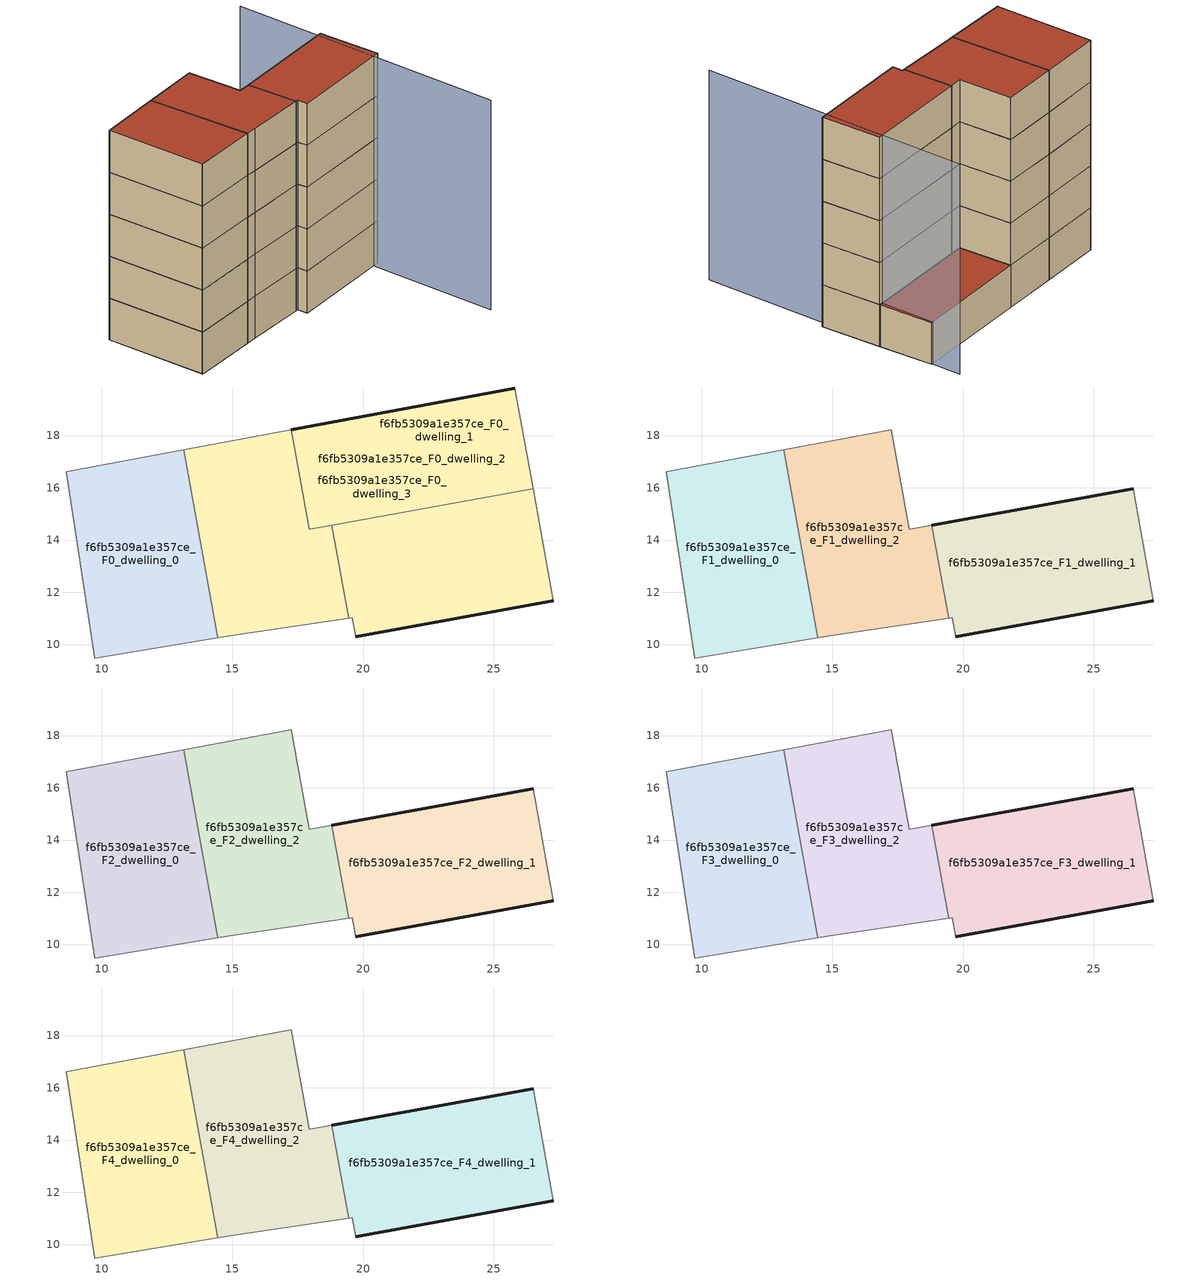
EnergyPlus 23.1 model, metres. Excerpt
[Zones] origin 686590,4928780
f6fb5309a1e357ce_F0_dwelling_0
 floor ground (EU_floor_Construction): 14.44,10.26 13.14,17.46 8.63,16.62 9.72,9.49 z0
 wall adiabatic (EU_wall_Construction): 14.44,10.26 9.72,9.49 8.63,16.62 13.14,17.46 z0:3
 wall to f6fb5309a1e357ce_F0_dwelling_2 (EU_wall_Construction): 13.14,17.46 14.44,10.26 z0:3
f6fb5309a1e357ce_F0_dwelling_1
 floor ground (EU_floor_Construction): 26.51,15.96 25.81,19.82 17.25,18.23 17.94,14.41 z0; 27.28,11.67 26.51,15.96 18.8,14.56 19.44,11 19.59,11.02 19.71,10.3 z0
 wall outside (EU_wall_Construction): 27.28,11.67 19.71,10.3 z0:3
 wall adiabatic (EU_wall_Construction): 19.71,10.3 19.59,11.02 19.44,11 / 26.51,15.96 27.28,11.67 z0:3
 wall to f6fb5309a1e357ce_F0_dwelling_2 (EU_wall_Construction): 19.44,11 18.8,14.56 z0:3
 wall to f6fb5309a1e357ce_F0_dwelling_3 (EU_wall_Construction): 18.8,14.56 26.51,15.96 z0:3
 roof outside (EU_floor_Construction): 25.81,19.82 26.51,15.96 17.94,14.41 17.25,18.23 z3
f6fb5309a1e357ce_F0_dwelling_2
 floor ground (EU_floor_Construction): 26.51,15.96 25.81,19.82 17.25,18.23 17.94,14.41 z0; 19.44,11 18.8,14.56 17.94,14.41 17.25,18.23 13.14,17.46 14.44,10.26 15.17,10.38 z0
 wall adiabatic (EU_wall_Construction): 13.14,17.46 17.25,18.23 / 19.44,11 15.17,10.38 14.44,10.26 z0:3
 wall to f6fb5309a1e357ce_F0_dwelling_3 (EU_wall_Construction): 17.25,18.23 17.94,14.41 18.8,14.56 z0:3
 roof outside (EU_floor_Construction): 25.81,19.82 26.51,15.96 17.94,14.41 17.25,18.23 z3
f6fb5309a1e357ce_F0_dwelling_3
 floor ground (EU_floor_Construction): 26.51,15.96 25.81,19.82 17.25,18.23 17.94,14.41 z0; 27.28,11.67 26.51,15.96 18.8,14.56 19.44,11 19.59,11.02 19.71,10.3 z0; 19.44,11 18.8,14.56 17.94,14.41 17.25,18.23 13.14,17.46 14.44,10.26 15.17,10.38 z0
 wall outside (EU_wall_Construction): 17.25,18.23 25.81,19.82 z0:3
 wall adiabatic (EU_wall_Construction): 25.81,19.82 26.51,15.96 z0:3
 ceiling adiabatic (EU_roof_Construction): 26.51,15.96 27.28,11.67 19.71,10.3 19.59,11.02 19.44,11 18.8,14.56 z3; 17.25,18.23 17.94,14.41 18.8,14.56 19.44,11 15.17,10.38 14.44,10.26 13.14,17.46 z3
 roof outside (EU_roof_Construction): 25.81,19.82 26.51,15.96 17.94,14.41 17.25,18.23 z3
f6fb5309a1e357ce_F1_dwelling_0
 floor to f6fb5309a1e357ce_F0_dwelling_0 (EU_floor_Construction): 14.44,10.26 13.14,17.46 8.63,16.62 9.72,9.49 z3
 wall adiabatic (EU_wall_Construction): 14.44,10.26 9.72,9.49 8.63,16.62 13.14,17.46 z3:6
 wall to f6fb5309a1e357ce_F1_dwelling_2 (EU_wall_Construction): 13.14,17.46 14.44,10.26 z3:6
f6fb5309a1e357ce_F1_dwelling_1
 floor to f6fb5309a1e357ce_F0_dwelling_1 (EU_floor_Construction): 27.28,11.67 26.51,15.96 18.8,14.56 19.44,11 19.59,11.02 19.71,10.3 z3
 wall outside (EU_wall_Construction): 27.28,11.67 19.71,10.3 / 18.8,14.56 26.51,15.96 z3:6
 wall adiabatic (EU_wall_Construction): 19.71,10.3 19.59,11.02 19.44,11 / 26.51,15.96 27.28,11.67 z3:6
 wall to f6fb5309a1e357ce_F1_dwelling_2 (EU_wall_Construction): 19.44,11 18.8,14.56 z3:6
f6fb5309a1e357ce_F1_dwelling_2
 floor to f6fb5309a1e357ce_F0_dwelling_2 (EU_floor_Construction): 19.44,11 18.8,14.56 17.94,14.41 17.25,18.23 13.14,17.46 14.44,10.26 15.17,10.38 z3
 wall adiabatic (EU_wall_Construction): 13.14,17.46 17.25,18.23 17.94,14.41 18.8,14.56 / 19.44,11 15.17,10.38 14.44,10.26 z3:6
f6fb5309a1e357ce_F2_dwelling_0
 floor to f6fb5309a1e357ce_F1_dwelling_0 (EU_floor_Construction): 14.44,10.26 13.14,17.46 8.63,16.62 9.72,9.49 z6
 wall adiabatic (EU_wall_Construction): 14.44,10.26 9.72,9.49 8.63,16.62 13.14,17.46 z6:9
 wall to f6fb5309a1e357ce_F2_dwelling_2 (EU_wall_Construction): 13.14,17.46 14.44,10.26 z6:9
f6fb5309a1e357ce_F2_dwelling_1
 floor to f6fb5309a1e357ce_F1_dwelling_1 (EU_floor_Construction): 27.28,11.67 26.51,15.96 18.8,14.56 19.44,11 19.59,11.02 19.71,10.3 z6
 wall outside (EU_wall_Construction): 27.28,11.67 19.71,10.3 / 18.8,14.56 26.51,15.96 z6:9
 wall adiabatic (EU_wall_Construction): 19.71,10.3 19.59,11.02 19.44,11 / 26.51,15.96 27.28,11.67 z6:9
 wall to f6fb5309a1e357ce_F2_dwelling_2 (EU_wall_Construction): 19.44,11 18.8,14.56 z6:9
f6fb5309a1e357ce_F2_dwelling_2
 floor to f6fb5309a1e357ce_F1_dwelling_2 (EU_floor_Construction): 19.44,11 18.8,14.56 17.94,14.41 17.25,18.23 13.14,17.46 14.44,10.26 15.17,10.38 z6
 wall adiabatic (EU_wall_Construction): 13.14,17.46 17.25,18.23 17.94,14.41 18.8,14.56 / 19.44,11 15.17,10.38 14.44,10.26 z6:9
f6fb5309a1e357ce_F3_dwelling_0
 floor to f6fb5309a1e357ce_F2_dwelling_0 (EU_floor_Construction): 14.44,10.26 13.14,17.46 8.63,16.62 9.72,9.49 z9
 wall adiabatic (EU_wall_Construction): 14.44,10.26 9.72,9.49 8.63,16.62 13.14,17.46 z9:12
 wall to f6fb5309a1e357ce_F3_dwelling_2 (EU_wall_Construction): 13.14,17.46 14.44,10.26 z9:12
f6fb5309a1e357ce_F3_dwelling_1
 floor to f6fb5309a1e357ce_F2_dwelling_1 (EU_floor_Construction): 27.28,11.67 26.51,15.96 18.8,14.56 19.44,11 19.59,11.02 19.71,10.3 z9
 wall outside (EU_wall_Construction): 27.28,11.67 19.71,10.3 / 18.8,14.56 26.51,15.96 z9:12
 wall adiabatic (EU_wall_Construction): 19.71,10.3 19.59,11.02 19.44,11 / 26.51,15.96 27.28,11.67 z9:12
 wall to f6fb5309a1e357ce_F3_dwelling_2 (EU_wall_Construction): 19.44,11 18.8,14.56 z9:12
f6fb5309a1e357ce_F3_dwelling_2
 floor to f6fb5309a1e357ce_F2_dwelling_2 (EU_floor_Construction): 19.44,11 18.8,14.56 17.94,14.41 17.25,18.23 13.14,17.46 14.44,10.26 15.17,10.38 z9
 wall adiabatic (EU_wall_Construction): 13.14,17.46 17.25,18.23 17.94,14.41 18.8,14.56 / 19.44,11 15.17,10.38 14.44,10.26 z9:12
f6fb5309a1e357ce_F4_dwelling_0
 floor to f6fb5309a1e357ce_F3_dwelling_0 (EU_floor_Construction): 14.44,10.26 13.14,17.46 8.63,16.62 9.72,9.49 z12
 wall adiabatic (EU_wall_Construction): 14.44,10.26 9.72,9.49 8.63,16.62 13.14,17.46 z12:15
 wall to f6fb5309a1e357ce_F4_dwelling_2 (EU_wall_Construction): 13.14,17.46 14.44,10.26 z12:15
 roof outside (EU_roof_Construction): 13.14,17.46 14.44,10.26 9.72,9.49 8.63,16.62 z15
f6fb5309a1e357ce_F4_dwelling_1
 floor to f6fb5309a1e357ce_F3_dwelling_1 (EU_floor_Construction): 27.28,11.67 26.51,15.96 18.8,14.56 19.44,11 19.59,11.02 19.71,10.3 z12
 wall outside (EU_wall_Construction): 27.28,11.67 19.71,10.3 / 18.8,14.56 26.51,15.96 z12:15
 wall adiabatic (EU_wall_Construction): 19.71,10.3 19.59,11.02 19.44,11 / 26.51,15.96 27.28,11.67 z12:15
 wall to f6fb5309a1e357ce_F4_dwelling_2 (EU_wall_Construction): 19.44,11 18.8,14.56 z12:15
 roof outside (EU_roof_Construction): 26.51,15.96 27.28,11.67 19.71,10.3 19.59,11.02 19.44,11 18.8,14.56 z15
f6fb5309a1e357ce_F4_dwelling_2
 floor to f6fb5309a1e357ce_F3_dwelling_2 (EU_floor_Construction): 19.44,11 18.8,14.56 17.94,14.41 17.25,18.23 13.14,17.46 14.44,10.26 15.17,10.38 z12
 wall adiabatic (EU_wall_Construction): 13.14,17.46 17.25,18.23 17.94,14.41 18.8,14.56 / 19.44,11 15.17,10.38 14.44,10.26 z12:15
 roof outside (EU_roof_Construction): 17.25,18.23 17.94,14.41 18.8,14.56 19.44,11 15.17,10.38 14.44,10.26 13.14,17.46 z15
shading: 9.72,9.55 19.58,11.06 / 28.08,2.53 25.42,21.91 z0:15
[Building]
EU S2 Campaign: North Axis=0; Terrain=City; Solar Distribution=FullExterior
[Site:Location]
Bologna: Latitude=44.5; Longitude=11.25; Time Zone=1; Elevation=37
[SizingPeriod:WeatherFileDays]
AnnualSizingPeriod: Begin Month=1; Begin Day of Month=1; End Month=12; End Day of Month=31; Day of Week for Start Day=Monday; Use Weather File Daylight Saving Period=No; Use Weather File Rain and Snow Indicators=No
[MATERIAL]
EU_InternalMass_Material: Roughness=MediumRough; Thickness=0.1; Conductivity=1; Density=1800; Specific Heat=900; Thermal Absorptance=0.9; Solar Absorptance=0.7; Visible Absorptance=0.7
[MATERIAL:NOMASS] Roughness=MediumRough; Thermal Absorptance=0.9; Solar Absorptance=0.7; Visible Absorptance=0.7
Name | Thermal Resistance
EU_wall_NoMass | 0.905828
EU_roof_NoMass | 0.37593
EU_floor_NoMass | 0.67114
[CONSTRUCTION]
EU_wall_Construction: EU_wall_NoMass
EU_roof_Construction: EU_roof_NoMass
EU_floor_Construction: EU_floor_NoMass
EU_InternalMass_Construction: EU_InternalMass_Material
[ZONE] Type=1; Multiplier=1; Ceiling Height=autocalculate; Floor Area=autocalculate; Part of Total Floor Area=Yes
Name | Volume
f6fb5309a1e357ce_F0_dwelling_0 | 102.051
f6fb5309a1e357ce_F1_dwelling_0; f6fb5309a1e357ce_F2_dwelling_0; f6fb5309a1e357ce_F3_dwelling_0; f6fb5309a1e357ce_F4_dwelling_0; f6fb5309a1e357ce_F1_dwelling_1; f6fb5309a1e357ce_F2_dwelling_2; f6fb5309a1e357ce_F3_dwelling_2; f6fb5309a1e357ce_F4_dwelling_2 | 102.05
f6fb5309a1e357ce_F0_dwelling_1 | 204.101
f6fb5309a1e357ce_F2_dwelling_1; f6fb5309a1e357ce_F3_dwelling_1; f6fb5309a1e357ce_F4_dwelling_1 | 102.053
f6fb5309a1e357ce_F0_dwelling_2 | 204.1
f6fb5309a1e357ce_F1_dwelling_2 | 102.049
f6fb5309a1e357ce_F0_dwelling_3 | 306.15
[INTERNALMASS] Construction=EU_InternalMass_Construction
Name | Zone or ZoneList | Surface Area
f6fb5309a1e357ce_F0_dwelling_0_EU_InternalMass | f6fb5309a1e357ce_F0_dwelling_0 | 34.0177
f6fb5309a1e357ce_F0_dwelling_1_EU_InternalMass | f6fb5309a1e357ce_F0_dwelling_1 | 34.0176
f6fb5309a1e357ce_F0_dwelling_2_EU_InternalMass | f6fb5309a1e357ce_F0_dwelling_2 | 34.0164
f6fb5309a1e357ce_F0_dwelling_3_EU_InternalMass | f6fb5309a1e357ce_F0_dwelling_3 | 34.0171
f6fb5309a1e357ce_F1_dwelling_0_EU_InternalMass | f6fb5309a1e357ce_F1_dwelling_0 | 45.3552
f6fb5309a1e357ce_F1_dwelling_1_EU_InternalMass | f6fb5309a1e357ce_F1_dwelling_1 | 45.359
f6fb5309a1e357ce_F1_dwelling_2_EU_InternalMass | f6fb5309a1e357ce_F1_dwelling_2 | 45.3553
f6fb5309a1e357ce_F2_dwelling_0_EU_InternalMass | f6fb5309a1e357ce_F2_dwelling_0 | 45.3552
f6fb5309a1e357ce_F2_dwelling_1_EU_InternalMass | f6fb5309a1e357ce_F2_dwelling_1 | 45.359
f6fb5309a1e357ce_F2_dwelling_2_EU_InternalMass | f6fb5309a1e357ce_F2_dwelling_2 | 45.3553
f6fb5309a1e357ce_F3_dwelling_0_EU_InternalMass | f6fb5309a1e357ce_F3_dwelling_0 | 45.3552
f6fb5309a1e357ce_F3_dwelling_1_EU_InternalMass | f6fb5309a1e357ce_F3_dwelling_1 | 45.359
f6fb5309a1e357ce_F3_dwelling_2_EU_InternalMass | f6fb5309a1e357ce_F3_dwelling_2 | 45.3553
f6fb5309a1e357ce_F4_dwelling_0_EU_InternalMass | f6fb5309a1e357ce_F4_dwelling_0 | 45.3552
f6fb5309a1e357ce_F4_dwelling_1_EU_InternalMass | f6fb5309a1e357ce_F4_dwelling_1 | 45.359
f6fb5309a1e357ce_F4_dwelling_2_EU_InternalMass | f6fb5309a1e357ce_F4_dwelling_2 | 45.3553
[OTHEREQUIPMENT] Fuel Type=Electricity; Design Level Calculation Method=Watts/Area; Power per Zone Floor Area=1; Fraction Latent=0; Fraction Radiant=0; Fraction Lost=0; Carbon Dioxide Generation Rate=0; EndUse Subcategory=EU_Step8_InternalGains
Name | Zone or ZoneList or Space or SpaceList | Schedule
EU_Step8_InternalGain_f6fb5309a1e357ce_F0_dwelling_0_f000 | f6fb5309a1e357ce_F0_dwelling_0 | EU_Step8_GainSchedule_f6fb5309a1e357ce_F0_dwelling_0_f000
EU_Step8_InternalGain_f6fb5309a1e357ce_F0_dwelling_1_f000 | f6fb5309a1e357ce_F0_dwelling_1 | EU_Step8_GainSchedule_f6fb5309a1e357ce_F0_dwelling_1_f000
EU_Step8_InternalGain_f6fb5309a1e357ce_F0_dwelling_2_f000 | f6fb5309a1e357ce_F0_dwelling_2 | EU_Step8_GainSchedule_f6fb5309a1e357ce_F0_dwelling_2_f000
EU_Step8_InternalGain_f6fb5309a1e357ce_F0_dwelling_3_f000 | f6fb5309a1e357ce_F0_dwelling_3 | EU_Step8_GainSchedule_f6fb5309a1e357ce_F0_dwelling_3_f000
EU_Step8_InternalGain_f6fb5309a1e357ce_F1_dwelling_0_f000 | f6fb5309a1e357ce_F1_dwelling_0 | EU_Step8_GainSchedule_f6fb5309a1e357ce_F1_dwelling_0_f000
EU_Step8_InternalGain_f6fb5309a1e357ce_F1_dwelling_1_f000 | f6fb5309a1e357ce_F1_dwelling_1 | EU_Step8_GainSchedule_f6fb5309a1e357ce_F1_dwelling_1_f000
EU_Step8_InternalGain_f6fb5309a1e357ce_F1_dwelling_2_f000 | f6fb5309a1e357ce_F1_dwelling_2 | EU_Step8_GainSchedule_f6fb5309a1e357ce_F1_dwelling_2_f000
EU_Step8_InternalGain_f6fb5309a1e357ce_F2_dwelling_0_f000 | f6fb5309a1e357ce_F2_dwelling_0 | EU_Step8_GainSchedule_f6fb5309a1e357ce_F2_dwelling_0_f000
EU_Step8_InternalGain_f6fb5309a1e357ce_F2_dwelling_1_f000 | f6fb5309a1e357ce_F2_dwelling_1 | EU_Step8_GainSchedule_f6fb5309a1e357ce_F2_dwelling_1_f000
EU_Step8_InternalGain_f6fb5309a1e357ce_F2_dwelling_2_f000 | f6fb5309a1e357ce_F2_dwelling_2 | EU_Step8_GainSchedule_f6fb5309a1e357ce_F2_dwelling_2_f000
EU_Step8_InternalGain_f6fb5309a1e357ce_F3_dwelling_0_f000 | f6fb5309a1e357ce_F3_dwelling_0 | EU_Step8_GainSchedule_f6fb5309a1e357ce_F3_dwelling_0_f000
EU_Step8_InternalGain_f6fb5309a1e357ce_F3_dwelling_1_f000 | f6fb5309a1e357ce_F3_dwelling_1 | EU_Step8_GainSchedule_f6fb5309a1e357ce_F3_dwelling_1_f000
EU_Step8_InternalGain_f6fb5309a1e357ce_F3_dwelling_2_f000 | f6fb5309a1e357ce_F3_dwelling_2 | EU_Step8_GainSchedule_f6fb5309a1e357ce_F3_dwelling_2_f000
EU_Step8_InternalGain_f6fb5309a1e357ce_F4_dwelling_0_f000 | f6fb5309a1e357ce_F4_dwelling_0 | EU_Step8_GainSchedule_f6fb5309a1e357ce_F4_dwelling_0_f000
EU_Step8_InternalGain_f6fb5309a1e357ce_F4_dwelling_1_f000 | f6fb5309a1e357ce_F4_dwelling_1 | EU_Step8_GainSchedule_f6fb5309a1e357ce_F4_dwelling_1_f000
EU_Step8_InternalGain_f6fb5309a1e357ce_F4_dwelling_2_f000 | f6fb5309a1e357ce_F4_dwelling_2 | EU_Step8_GainSchedule_f6fb5309a1e357ce_F4_dwelling_2_f000
[ZONEVENTILATION:DESIGNFLOWRATE] Schedule=EU_AlwaysOn; Design Flow Rate Calculation Method=AirChanges/Hour; Air Changes per Hour=0.73129; Ventilation Type=Natural; Fan Pressure Rise=0; Fan Total Efficiency=1; Constant Term Coefficient=1; Temperature Term Coefficient=0; Velocity Term Coefficient=0; Velocity Squared Term Coefficient=0; Minimum Indoor Temperature=-100; Maximum Indoor Temperature=100; Delta Temperature=-100; Minimum Outdoor Temperature=-100; Maximum Outdoor Temperature=100; Maximum Wind Speed=40
Name | Zone or ZoneList or Space or SpaceList
EU_ConstantAir_f6fb5309a1e357ce_F0_dwelling_0 | f6fb5309a1e357ce_F0_dwelling_0
EU_ConstantAir_f6fb5309a1e357ce_F0_dwelling_1 | f6fb5309a1e357ce_F0_dwelling_1
EU_ConstantAir_f6fb5309a1e357ce_F0_dwelling_2 | f6fb5309a1e357ce_F0_dwelling_2
EU_ConstantAir_f6fb5309a1e357ce_F0_dwelling_3 | f6fb5309a1e357ce_F0_dwelling_3
EU_ConstantAir_f6fb5309a1e357ce_F1_dwelling_0 | f6fb5309a1e357ce_F1_dwelling_0
EU_ConstantAir_f6fb5309a1e357ce_F1_dwelling_1 | f6fb5309a1e357ce_F1_dwelling_1
EU_ConstantAir_f6fb5309a1e357ce_F1_dwelling_2 | f6fb5309a1e357ce_F1_dwelling_2
EU_ConstantAir_f6fb5309a1e357ce_F2_dwelling_0 | f6fb5309a1e357ce_F2_dwelling_0
EU_ConstantAir_f6fb5309a1e357ce_F2_dwelling_1 | f6fb5309a1e357ce_F2_dwelling_1
EU_ConstantAir_f6fb5309a1e357ce_F2_dwelling_2 | f6fb5309a1e357ce_F2_dwelling_2
EU_ConstantAir_f6fb5309a1e357ce_F3_dwelling_0 | f6fb5309a1e357ce_F3_dwelling_0
EU_ConstantAir_f6fb5309a1e357ce_F3_dwelling_1 | f6fb5309a1e357ce_F3_dwelling_1
EU_ConstantAir_f6fb5309a1e357ce_F3_dwelling_2 | f6fb5309a1e357ce_F3_dwelling_2
EU_ConstantAir_f6fb5309a1e357ce_F4_dwelling_0 | f6fb5309a1e357ce_F4_dwelling_0
EU_ConstantAir_f6fb5309a1e357ce_F4_dwelling_1 | f6fb5309a1e357ce_F4_dwelling_1
EU_ConstantAir_f6fb5309a1e357ce_F4_dwelling_2 | f6fb5309a1e357ce_F4_dwelling_2
[HVACTEMPLATE:THERMOSTAT] Constant Heating Setpoint=20; Constant Cooling Setpoint=50
EU_HeatOnly_f6fb5309a1e357ce_F0_dwelling_0; EU_HeatOnly_f6fb5309a1e357ce_F0_dwelling_1; EU_HeatOnly_f6fb5309a1e357ce_F0_dwelling_2; EU_HeatOnly_f6fb5309a1e357ce_F0_dwelling_3; EU_HeatOnly_f6fb5309a1e357ce_F1_dwelling_0; EU_HeatOnly_f6fb5309a1e357ce_F1_dwelling_1; EU_HeatOnly_f6fb5309a1e357ce_F1_dwelling_2; EU_HeatOnly_f6fb5309a1e357ce_F2_dwelling_0; EU_HeatOnly_f6fb5309a1e357ce_F2_dwelling_1; EU_HeatOnly_f6fb5309a1e357ce_F2_dwelling_2; EU_HeatOnly_f6fb5309a1e357ce_F3_dwelling_0; EU_HeatOnly_f6fb5309a1e357ce_F3_dwelling_1; EU_HeatOnly_f6fb5309a1e357ce_F3_dwelling_2; EU_HeatOnly_f6fb5309a1e357ce_F4_dwelling_0; EU_HeatOnly_f6fb5309a1e357ce_F4_dwelling_1; EU_HeatOnly_f6fb5309a1e357ce_F4_dwelling_2
[HVACTEMPLATE:ZONE:IDEALLOADSAIRSYSTEM] System Availability Schedule=EU_AlwaysOn; Maximum Heating Supply Air Temperature=50; Minimum Cooling Supply Air Temperature=13; Maximum Heating Supply Air Humidity Ratio=0.0156; Minimum Cooling Supply Air Humidity Ratio=0.0077; Heating Limit=NoLimit; Cooling Limit=NoLimit; Heating Availability Schedule=EU_AlwaysOn; Cooling Availability Schedule=EU_CoolingOff; Dehumidification Control Type=ConstantSensibleHeatRatio; Cooling Sensible Heat Ratio=0.7; Dehumidification Setpoint=60; Humidification Control Type=None; Humidification Setpoint=30; Outdoor Air Method=None; Outdoor Air Flow Rate per Person=0.00944; Outdoor Air Flow Rate per Zone Floor Area=0; Outdoor Air Flow Rate per Zone=0; Demand Controlled Ventilation Type=None; Outdoor Air Economizer Type=NoEconomizer; Heat Recovery Type=None; Sensible Heat Recovery Effectiveness=0.7; Latent Heat Recovery Effectiveness=0.65
Name | Template Thermostat
f6fb5309a1e357ce_F0_dwelling_0 | EU_HeatOnly_f6fb5309a1e357ce_F0_dwelling_0
f6fb5309a1e357ce_F0_dwelling_1 | EU_HeatOnly_f6fb5309a1e357ce_F0_dwelling_1
f6fb5309a1e357ce_F0_dwelling_2 | EU_HeatOnly_f6fb5309a1e357ce_F0_dwelling_2
f6fb5309a1e357ce_F0_dwelling_3 | EU_HeatOnly_f6fb5309a1e357ce_F0_dwelling_3
f6fb5309a1e357ce_F1_dwelling_0 | EU_HeatOnly_f6fb5309a1e357ce_F1_dwelling_0
f6fb5309a1e357ce_F1_dwelling_1 | EU_HeatOnly_f6fb5309a1e357ce_F1_dwelling_1
f6fb5309a1e357ce_F1_dwelling_2 | EU_HeatOnly_f6fb5309a1e357ce_F1_dwelling_2
f6fb5309a1e357ce_F2_dwelling_0 | EU_HeatOnly_f6fb5309a1e357ce_F2_dwelling_0
f6fb5309a1e357ce_F2_dwelling_1 | EU_HeatOnly_f6fb5309a1e357ce_F2_dwelling_1
f6fb5309a1e357ce_F2_dwelling_2 | EU_HeatOnly_f6fb5309a1e357ce_F2_dwelling_2
f6fb5309a1e357ce_F3_dwelling_0 | EU_HeatOnly_f6fb5309a1e357ce_F3_dwelling_0
f6fb5309a1e357ce_F3_dwelling_1 | EU_HeatOnly_f6fb5309a1e357ce_F3_dwelling_1
f6fb5309a1e357ce_F3_dwelling_2 | EU_HeatOnly_f6fb5309a1e357ce_F3_dwelling_2
f6fb5309a1e357ce_F4_dwelling_0 | EU_HeatOnly_f6fb5309a1e357ce_F4_dwelling_0
f6fb5309a1e357ce_F4_dwelling_1 | EU_HeatOnly_f6fb5309a1e357ce_F4_dwelling_1
f6fb5309a1e357ce_F4_dwelling_2 | EU_HeatOnly_f6fb5309a1e357ce_F4_dwelling_2
[SIZING:ZONE] Zone Cooling Design Supply Air Temperature Input Method=SupplyAirTemperature; Zone Cooling Design Supply Air Temperature=13; Zone Heating Design Supply Air Temperature Input Method=SupplyAirTemperature; Zone Heating Design Supply Air Temperature=50; Zone Cooling Design Supply Air Humidity Ratio=0.008; Zone Heating Design Supply Air Humidity Ratio=0.008; Cooling Design Air Flow Method=DesignDay; Cooling Design Air Flow Rate=0; Cooling Minimum Air Flow per Zone Floor Area=0.000762; Cooling Minimum Air Flow=0; Cooling Minimum Air Flow Fraction=0.2; Heating Design Air Flow Method=DesignDay; Heating Design Air Flow Rate=0; Heating Maximum Air Flow per Zone Floor Area=0.002032; Heating Maximum Air Flow=0.141576; Heating Maximum Air Flow Fraction=0.3; Account for Dedicated Outdoor Air System=No; Dedicated Outdoor Air System Control Strategy=NeutralSupplyAir; Dedicated Outdoor Air Low Setpoint Temperature for Design=autosize; Dedicated Outdoor Air High Setpoint Temperature for Design=autosize; Zone Load Sizing Method=Sensible Load Only No Latent Load; Zone Latent Cooling Design Supply Air Humidity Ratio Input Method=HumidityRatioDifference; Zone Cooling Design Supply Air Humidity Ratio Difference=0.005; Zone Latent Heating Design Supply Air Humidity Ratio Input Method=HumidityRatioDifference; Zone Humidification Design Supply Air Humidity Ratio Difference=0.005
f6fb5309a1e357ce_F0_dwelling_0; f6fb5309a1e357ce_F0_dwelling_1; f6fb5309a1e357ce_F0_dwelling_2; f6fb5309a1e357ce_F0_dwelling_3; f6fb5309a1e357ce_F1_dwelling_0; f6fb5309a1e357ce_F1_dwelling_1; f6fb5309a1e357ce_F1_dwelling_2; f6fb5309a1e357ce_F2_dwelling_0; f6fb5309a1e357ce_F2_dwelling_1; f6fb5309a1e357ce_F2_dwelling_2; f6fb5309a1e357ce_F3_dwelling_0; f6fb5309a1e357ce_F3_dwelling_1; f6fb5309a1e357ce_F3_dwelling_2; f6fb5309a1e357ce_F4_dwelling_0; f6fb5309a1e357ce_F4_dwelling_1; f6fb5309a1e357ce_F4_dwelling_2
[SCHEDULE:CONSTANT]
Name | Hourly Value
EU_AlwaysOn | 1
EU_CoolingOff | 0
[SCHEDULE:FILE] Column Number=1; Rows to Skip at Top=0; Number of Hours of Data=8760; Column Separator=Comma; Interpolate to Timestep=No; Minutes per Item=60; Adjust Schedule for Daylight Savings=Yes
Name | File
EU_Step8_GainSchedule_f6fb5309a1e357ce_F0_dwelling_0_f000 | ../../schedules/f6fb5309a1e357ce/f6fb5309a1e357ce_F0_dwelling_0_f000_gain.csv
EU_Step8_GainSchedule_f6fb5309a1e357ce_F0_dwelling_1_f000 | ../../schedules/f6fb5309a1e357ce/f6fb5309a1e357ce_F0_dwelling_1_f000_gain.csv
EU_Step8_GainSchedule_f6fb5309a1e357ce_F0_dwelling_2_f000 | ../../schedules/f6fb5309a1e357ce/f6fb5309a1e357ce_F0_dwelling_2_f000_gain.csv
EU_Step8_GainSchedule_f6fb5309a1e357ce_F0_dwelling_3_f000 | ../../schedules/f6fb5309a1e357ce/f6fb5309a1e357ce_F0_dwelling_3_f000_gain.csv
EU_Step8_GainSchedule_f6fb5309a1e357ce_F1_dwelling_0_f000 | ../../schedules/f6fb5309a1e357ce/f6fb5309a1e357ce_F1_dwelling_0_f000_gain.csv
EU_Step8_GainSchedule_f6fb5309a1e357ce_F1_dwelling_1_f000 | ../../schedules/f6fb5309a1e357ce/f6fb5309a1e357ce_F1_dwelling_1_f000_gain.csv
EU_Step8_GainSchedule_f6fb5309a1e357ce_F1_dwelling_2_f000 | ../../schedules/f6fb5309a1e357ce/f6fb5309a1e357ce_F1_dwelling_2_f000_gain.csv
EU_Step8_GainSchedule_f6fb5309a1e357ce_F2_dwelling_0_f000 | ../../schedules/f6fb5309a1e357ce/f6fb5309a1e357ce_F2_dwelling_0_f000_gain.csv
EU_Step8_GainSchedule_f6fb5309a1e357ce_F2_dwelling_1_f000 | ../../schedules/f6fb5309a1e357ce/f6fb5309a1e357ce_F2_dwelling_1_f000_gain.csv
EU_Step8_GainSchedule_f6fb5309a1e357ce_F2_dwelling_2_f000 | ../../schedules/f6fb5309a1e357ce/f6fb5309a1e357ce_F2_dwelling_2_f000_gain.csv
EU_Step8_GainSchedule_f6fb5309a1e357ce_F3_dwelling_0_f000 | ../../schedules/f6fb5309a1e357ce/f6fb5309a1e357ce_F3_dwelling_0_f000_gain.csv
EU_Step8_GainSchedule_f6fb5309a1e357ce_F3_dwelling_1_f000 | ../../schedules/f6fb5309a1e357ce/f6fb5309a1e357ce_F3_dwelling_1_f000_gain.csv
EU_Step8_GainSchedule_f6fb5309a1e357ce_F3_dwelling_2_f000 | ../../schedules/f6fb5309a1e357ce/f6fb5309a1e357ce_F3_dwelling_2_f000_gain.csv
EU_Step8_GainSchedule_f6fb5309a1e357ce_F4_dwelling_0_f000 | ../../schedules/f6fb5309a1e357ce/f6fb5309a1e357ce_F4_dwelling_0_f000_gain.csv
EU_Step8_GainSchedule_f6fb5309a1e357ce_F4_dwelling_1_f000 | ../../schedules/f6fb5309a1e357ce/f6fb5309a1e357ce_F4_dwelling_1_f000_gain.csv
EU_Step8_GainSchedule_f6fb5309a1e357ce_F4_dwelling_2_f000 | ../../schedules/f6fb5309a1e357ce/f6fb5309a1e357ce_F4_dwelling_2_f000_gain.csv
